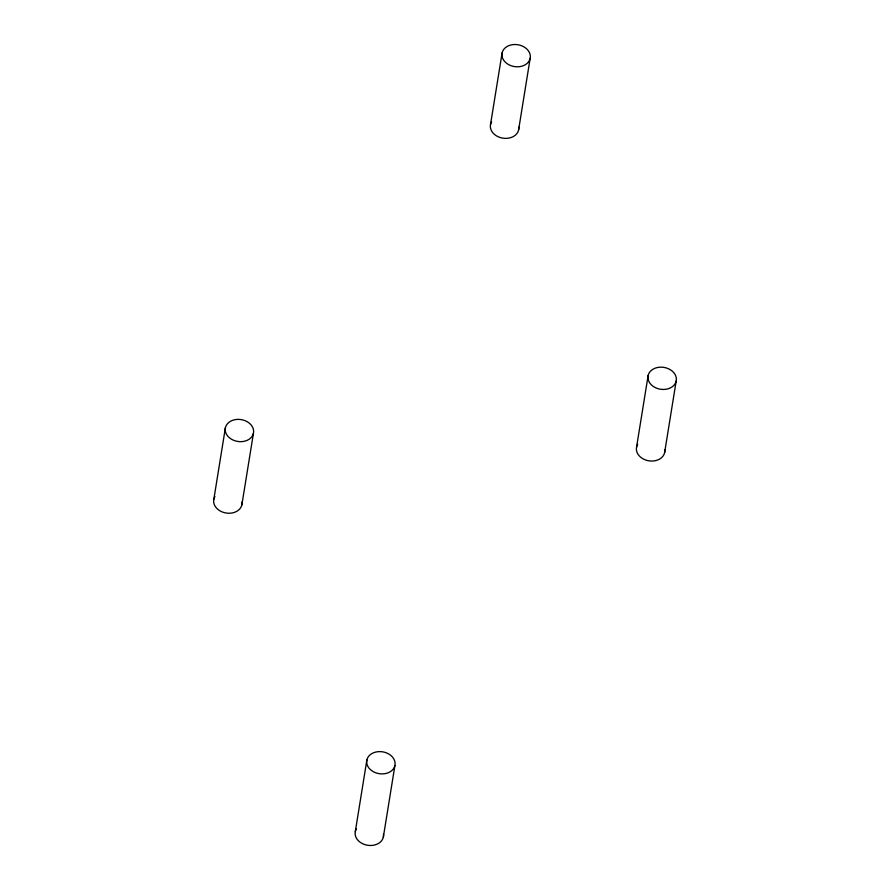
<?xml version="1.0" encoding="UTF-8"?>
<svg xmlns="http://www.w3.org/2000/svg" width="890" height="890" viewBox="0 0 890 890"><rect width="100%" height="100%" fill="white"/><g stroke="black" fill="none" stroke-linecap="round" stroke-linejoin="round"><path stroke-width="1.33" d="M213.834 499.312L225.393 427.723M241.869 504.886L253.439 433.297A14.296 11.058 9.2 0 0 234.504 419.769A14.296 11.058 9.2 0 0 230.31 438.47A14.296 11.058 9.2 0 0 253.439 433.297M355.31 831.56L366.869 759.971M490.535 124.455L502.105 52.866M383.345 837.134L394.904 765.545A14.296 11.058 9.2 0 0 375.969 752.006A14.296 11.058 9.2 0 0 371.786 770.718A14.296 11.058 9.2 0 0 394.904 765.545M518.581 130.029L530.14 58.44A14.296 11.058 9.2 0 0 511.205 44.912A14.296 11.058 9.2 0 0 507.022 63.613A14.296 11.058 9.2 0 0 530.14 58.44M636.561 447.114L648.131 375.524M664.607 452.687L676.166 381.098A14.296 11.058 9.2 0 0 657.232 367.559A14.296 11.058 9.2 0 0 653.049 386.271A14.296 11.058 9.2 0 0 676.166 381.098M242.013 501.993A14.296 11.058 9.2 0 1 225.426 512.896A14.296 11.058 9.2 0 1 214.935 496.62M383.49 834.241A14.296 11.058 9.2 0 1 366.903 845.144A14.296 11.058 9.2 0 1 356.412 828.857M518.725 127.137A14.296 11.058 9.2 0 1 502.138 138.039A14.296 11.058 9.2 0 1 491.636 121.763M664.752 449.795A14.296 11.058 9.2 0 1 648.165 460.697A14.296 11.058 9.2 0 1 637.674 444.41"/></g></svg>
